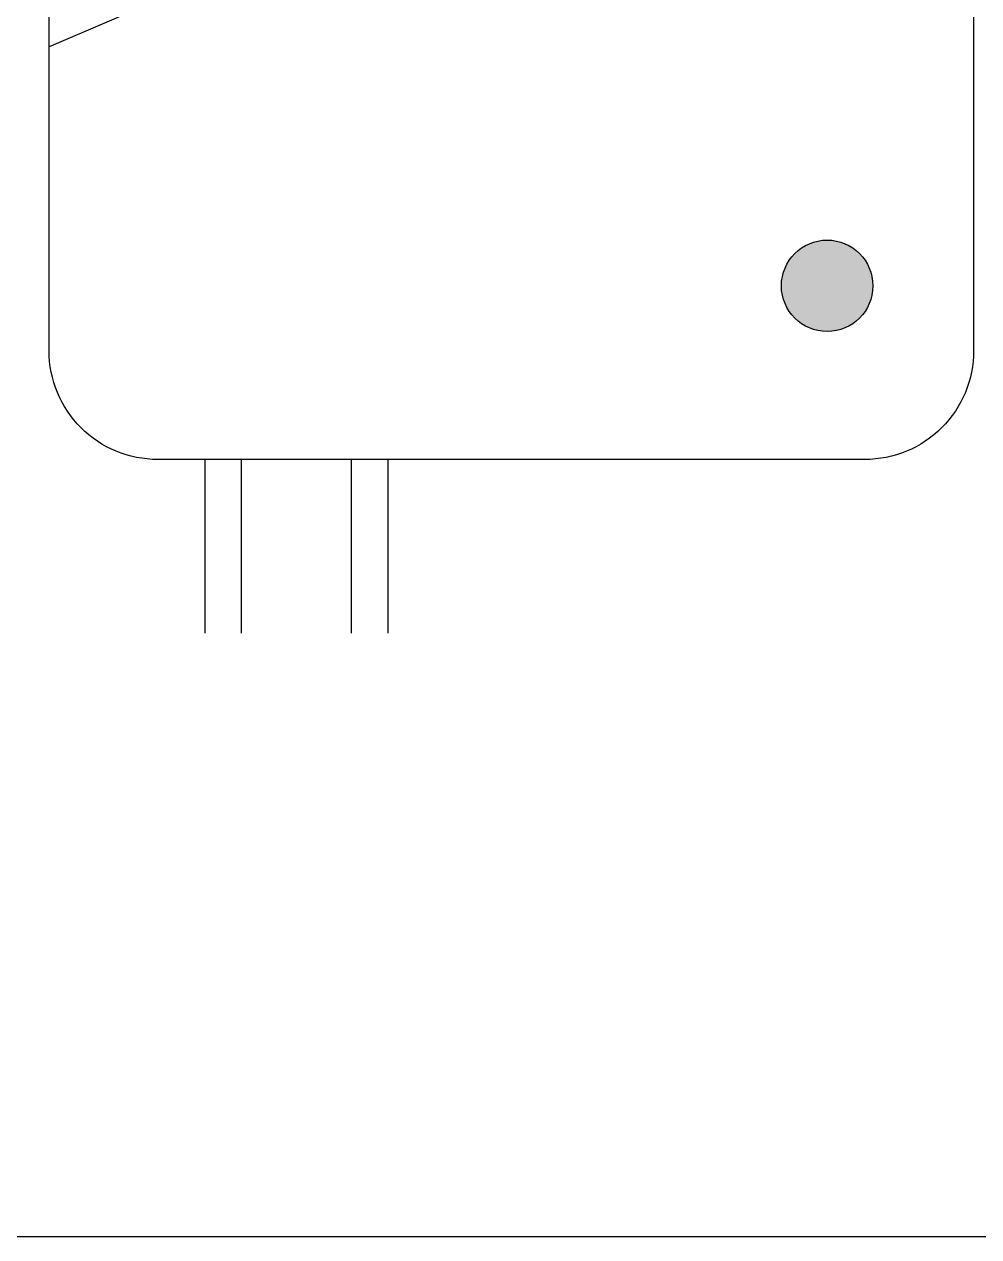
# Model space of a CAD drawing. Header units: millimetres. Extents: x 351279 to 387190, y -1289537 to -1277077.
# Drawn here: x 358789 to 359210, y -1284168 to -1283633 of the extents above; entities that cross this region are included whole.
import ezdxf

# ---------------------------------------------------------------- set-up
doc = ezdxf.new("R2010")
doc.units = ezdxf.units.MM
doc.header["$LTSCALE"] = 20

# ---------------------------------------------------------------- blocks, each defined once
blk = doc.blocks.new('2e4cvc')
at = {"color": 3, "lineweight": 25}
blk.add_lwpolyline([(83697.43, 62941.45), (91842.92, 62941.45), (91842.92, 56145.02), (83697.43, 56145.02)], close=True, dxfattribs=at)
blk = doc.blocks.new('fhfghfghdf')
blk.add_hatch(color=252).paths.add_polyline_path([(-89849.3, 5597.51, 1), (-89889.68, 5597.51, 1)])
at = {"color": 252}
for p, q in [((-89804.84, 5878.21), (-90212.93, 5703.06)), ((-90144.24, 5520.81), (-90144.24, 5444.11)), ((-90128.08, 5520.81), (-90128.08, 5444.11)), ((-90079.6, 5520.81), (-90079.6, 5444.11)), ((-90063.43, 5520.81), (-90063.43, 5444.11))]:
    blk.add_line(p, q, dxfattribs=at)
blk.add_lwpolyline([(-90164.93, 6150.56), (-89852.84, 6150.56, -0.414214), (-89804.84, 6102.56), (-89804.84, 5568.81, -0.414214), (-89852.84, 5520.81), (-90164.93, 5520.81, -0.414214), (-90212.93, 5568.81), (-90212.93, 6102.56, -0.414214)], format="xyb", close=True, dxfattribs=at)
blk.add_circle((-89869.49, 5597.51), 20.19, dxfattribs=at)

msp = doc.modelspace()

# ---------------------------------------------------------------- block references
at = {"color": 0}
msp.add_blockref('2e4cvc', (267581.278, -1340313.375), dxfattribs=at)
at = {"lineweight": 5}
msp.add_blockref('fhfghfghdf', (449012.73, -1289345.926), dxfattribs=at)

doc.saveas('drawing.dxf')
